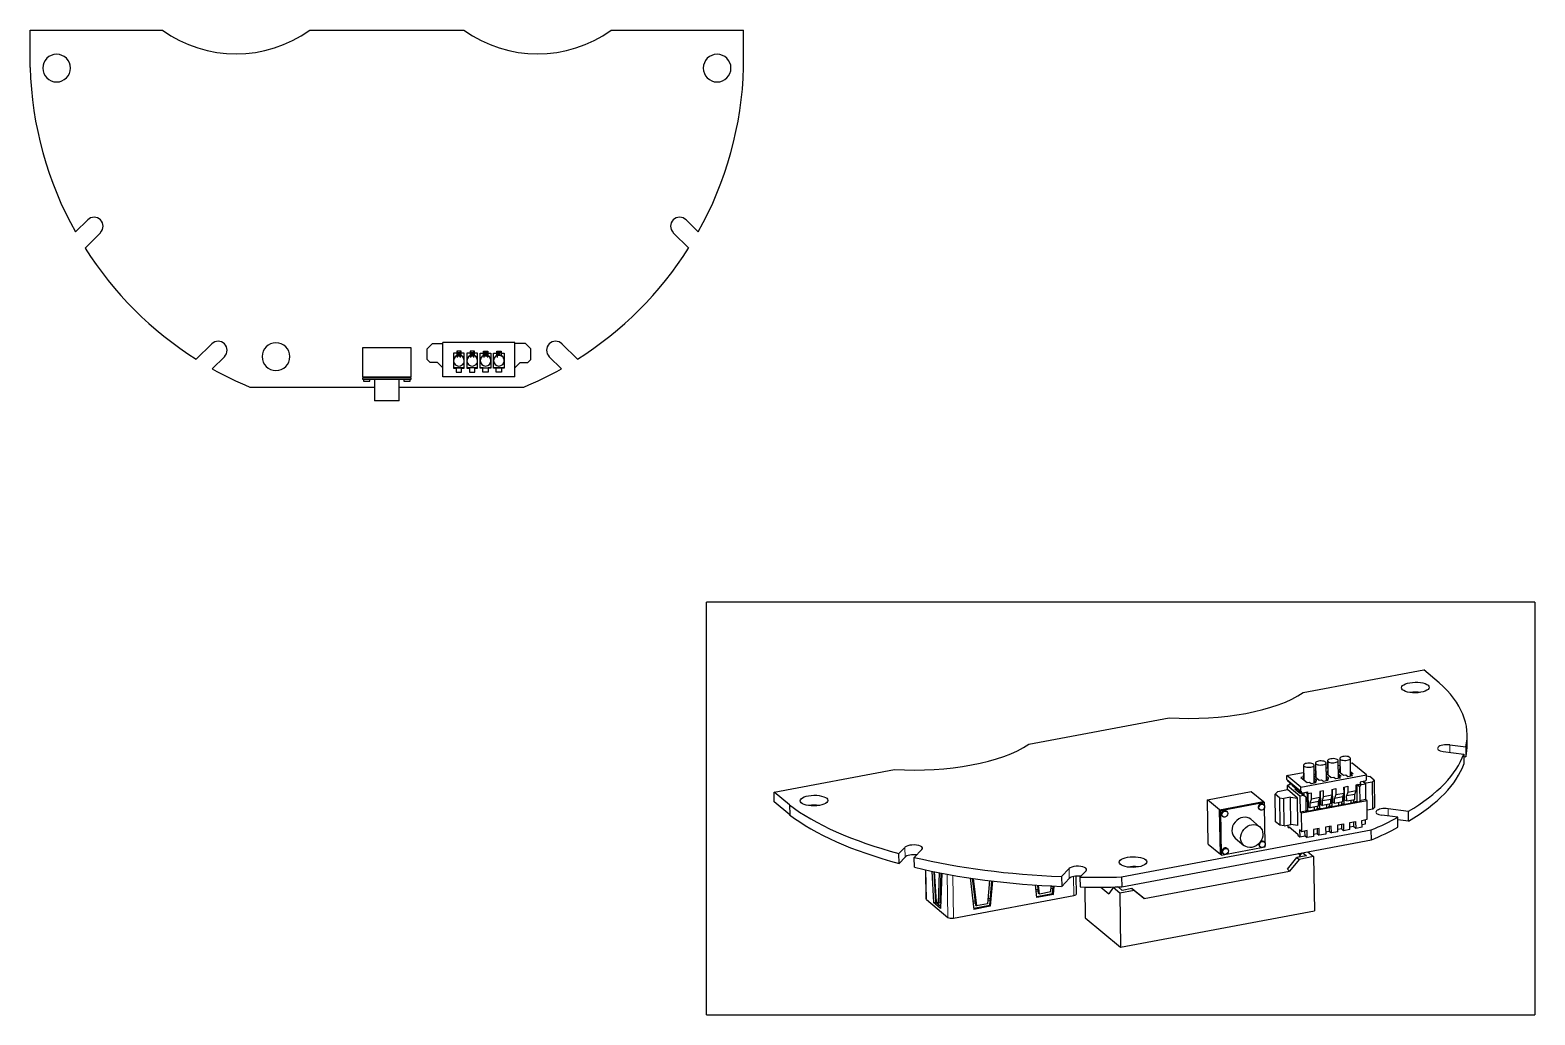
# Model space of a CAD drawing. Header units: millimetres. Extents: x 57 to 372, y 25 to 201.
# Drawn here: x 230.5 to 371.7, y 78.2 to 170.7 of the extents above; entities that cross this region are included whole.
import ezdxf

# ---------------------------------------------------------------- set-up
doc = ezdxf.new("R2010")
doc.units = ezdxf.units.MM
doc.layers.add('8', color=7, linetype='CONTINUOUS', true_color=0xffffff)

msp = doc.modelspace()

# ---------------------------------------------------------------- linework, layer by layer
at = {"layer": '8', "color": 155, "linetype": 'Continuous'}
for p, q in [((230.5, 170.66), (242.93, 170.66)), ((230.5, 167.14), (230.5, 170.66)), ((256.75, 170.66), (271.23, 170.66)), ((285.05, 170.66), (297.48, 170.66)), ((297.48, 167.14), (297.48, 170.66)), ((234.77, 151.71), (235.91, 152.85)), ((292.07, 152.85), (293.21, 151.71)), ((235.67, 150.2), (237.11, 151.64)), ((290.87, 151.64), (292.32, 150.2)), ((268.26, 141.25), (267.76, 140.75)), ((268.26, 141.25), (269.26, 141.25)), ((269.26, 141.34), (269.26, 141.34)), ((269.26, 138.14), (269.26, 141.34)), ((276.01, 141.34), (269.26, 141.34)), ((276.01, 138.14), (276.01, 141.34)), ((277.01, 141.25), (276.01, 141.25)), ((277.01, 141.25), (277.51, 140.75)), ((247.55, 141.21), (246.1, 139.76)), ((248.75, 140), (247.61, 138.86)), ((261.74, 138.11), (261.74, 140.86)), ((261.74, 140.86), (266.24, 140.86)), ((266.24, 140.86), (266.24, 138.11)), ((267.76, 139.75), (267.76, 140.75)), ((270.26, 140.34), (270.26, 138.94)), ((270.56, 140.34), (270.26, 140.34)), ((270.96, 140.54), (270.56, 140.54)), ((270.56, 140.54), (270.56, 140.34)), ((270.56, 140.34), (270.56, 140.12)), ((270.6, 140.54), (270.6, 140.53)), ((270.6, 140.47), (270.6, 140.53)), ((270.6, 140.53), (270.6, 140.53)), ((270.6, 140.47), (270.6, 139.94)), ((270.66, 140.4), (270.6, 140.47)), ((270.7, 140.2), (270.7, 140.17)), ((270.8, 140.2), (270.8, 140.17)), ((270.9, 140.47), (270.83, 140.4)), ((270.9, 140.53), (270.9, 140.54)), ((270.9, 140.53), (270.9, 140.47)), ((270.9, 140.53), (270.9, 140.53)), ((270.9, 139.94), (270.9, 140.47)), ((270.93, 140.13), (270.93, 140.54)), ((270.96, 140.34), (270.96, 140.54)), ((271.26, 140.34), (270.96, 140.34)), ((270.96, 140.12), (270.96, 140.34)), ((271.26, 138.94), (271.26, 140.34)), ((271.81, 140.34), (271.51, 140.34)), ((271.51, 140.34), (271.51, 138.94)), ((271.81, 140.54), (271.81, 140.34)), ((272.21, 140.54), (271.81, 140.54)), ((271.81, 140.34), (271.81, 140.12)), ((271.85, 140.54), (271.85, 140.53)), ((271.85, 140.47), (271.85, 140.53)), ((271.85, 140.53), (271.85, 140.53)), ((271.85, 140.47), (271.85, 139.94)), ((271.91, 140.4), (271.85, 140.47)), ((271.95, 140.2), (271.95, 140.17)), ((272.05, 140.2), (272.05, 140.17)), ((272.15, 140.47), (272.08, 140.4)), ((272.15, 140.53), (272.15, 140.54)), ((272.15, 140.53), (272.15, 140.53)), ((272.15, 140.53), (272.15, 140.47)), ((272.15, 139.94), (272.15, 140.47)), ((272.18, 140.13), (272.18, 140.54)), ((272.21, 140.34), (272.21, 140.54)), ((272.51, 140.34), (272.21, 140.34)), ((272.21, 140.12), (272.21, 140.34)), ((272.51, 138.94), (272.51, 140.34)), ((272.76, 138.94), (272.76, 140.34)), ((272.76, 140.34), (273.06, 140.34)), ((273.06, 140.34), (273.06, 140.54)), ((273.06, 140.54), (273.46, 140.54)), ((273.06, 140.12), (273.06, 140.34)), ((273.1, 140.13), (273.1, 140.54)), ((273.13, 140.53), (273.13, 140.54)), ((273.13, 140.53), (273.13, 140.47)), ((273.13, 140.53), (273.13, 140.53)), ((273.13, 139.94), (273.13, 140.47)), ((273.13, 140.47), (273.19, 140.4)), ((273.23, 140.2), (273.23, 140.17)), ((273.33, 140.2), (273.33, 140.17)), ((273.36, 140.4), (273.43, 140.47)), ((273.43, 140.54), (273.43, 140.53)), ((273.43, 140.47), (273.43, 140.53)), ((273.43, 140.53), (273.43, 140.53)), ((273.43, 140.47), (273.43, 139.94)), ((273.46, 140.54), (273.46, 140.34)), ((273.46, 140.34), (273.46, 140.12)), ((273.46, 140.34), (273.76, 140.34)), ((273.76, 140.34), (273.76, 138.94)), ((274.01, 138.94), (274.01, 140.34)), ((274.01, 140.34), (274.31, 140.34)), ((274.31, 140.34), (274.31, 140.54)), ((274.31, 140.54), (274.71, 140.54)), ((274.31, 140.12), (274.31, 140.34)), ((274.35, 140.13), (274.35, 140.54)), ((274.38, 140.53), (274.38, 140.54)), ((274.38, 140.53), (274.38, 140.53)), ((274.38, 140.53), (274.38, 140.47)), ((274.38, 140.47), (274.44, 140.4)), ((274.38, 139.94), (274.38, 140.47)), ((274.48, 140.2), (274.48, 140.17)), ((274.61, 140.4), (274.68, 140.47)), ((274.68, 140.54), (274.68, 140.53)), ((274.68, 140.47), (274.68, 140.53)), ((274.68, 140.53), (274.68, 140.53)), ((274.71, 140.54), (274.71, 140.34)), ((274.71, 140.34), (275.01, 140.34)), ((274.71, 140.34), (274.71, 140.12)), ((275.01, 140.34), (275.01, 138.94)), ((277.51, 139.75), (277.51, 140.75)), ((280.37, 138.86), (279.23, 140)), ((281.88, 139.76), (280.43, 141.21)), ((267.76, 139.75), (268.06, 139.45)), ((268.76, 139.45), (268.06, 139.45)), ((268.76, 139.45), (269.26, 138.95)), ((270.26, 138.96), (270.54, 138.96)), ((270.54, 138.96), (270.26, 138.96)), ((270.34, 138.95), (270.26, 138.95)), ((270.26, 138.94), (270.51, 138.94)), ((270.34, 138.95), (270.34, 138.96)), ((270.34, 138.96), (271.19, 138.96)), ((271.01, 138.95), (270.51, 138.95)), ((270.51, 138.95), (270.51, 138.94)), ((270.51, 138.94), (270.51, 138.54)), ((270.51, 138.55), (271.01, 138.55)), ((270.51, 138.54), (271.01, 138.54)), ((270.54, 138.96), (270.54, 138.96)), ((270.54, 138.96), (270.54, 138.96)), ((270.99, 138.96), (271.26, 138.96)), ((270.99, 138.96), (270.99, 138.96)), ((270.99, 138.96), (270.99, 138.96)), ((271.26, 138.96), (270.99, 138.96)), ((271.01, 138.94), (271.01, 138.95)), ((271.01, 138.54), (271.01, 138.94)), ((271.01, 138.94), (271.26, 138.94)), ((271.19, 138.96), (271.19, 138.95)), ((271.19, 138.95), (271.26, 138.95)), ((271.51, 138.96), (271.79, 138.96)), ((271.51, 138.96), (271.79, 138.96)), ((271.51, 138.95), (271.59, 138.95)), ((271.51, 138.94), (271.76, 138.94)), ((272.44, 138.96), (271.59, 138.96)), ((271.59, 138.95), (271.59, 138.96)), ((272.26, 138.95), (271.76, 138.95)), ((271.76, 138.95), (271.76, 138.94)), ((271.76, 138.94), (271.76, 138.54)), ((271.76, 138.55), (272.26, 138.55)), ((271.76, 138.54), (272.26, 138.54)), ((271.79, 138.96), (271.79, 138.96)), ((271.79, 138.96), (271.79, 138.96)), ((272.51, 138.96), (272.24, 138.96)), ((272.24, 138.96), (272.51, 138.96)), ((272.24, 138.96), (272.24, 138.96)), ((272.24, 138.96), (272.24, 138.96)), ((272.26, 138.94), (272.26, 138.95)), ((272.26, 138.94), (272.51, 138.94)), ((272.26, 138.54), (272.26, 138.94)), ((272.44, 138.95), (272.44, 138.96)), ((272.51, 138.95), (272.44, 138.95)), ((272.76, 138.96), (273.04, 138.96)), ((273.04, 138.96), (272.76, 138.96)), ((272.76, 138.95), (272.84, 138.95)), ((273.01, 138.94), (272.76, 138.94)), ((272.84, 138.96), (273.69, 138.96)), ((272.84, 138.95), (272.84, 138.96)), ((273.01, 138.95), (273.51, 138.95)), ((273.01, 138.94), (273.01, 138.95)), ((273.01, 138.54), (273.01, 138.94)), ((273.51, 138.55), (273.01, 138.55)), ((273.51, 138.54), (273.01, 138.54)), ((273.04, 138.96), (273.04, 138.96)), ((273.04, 138.96), (273.04, 138.96)), ((273.49, 138.96), (273.49, 138.96)), ((273.49, 138.96), (273.49, 138.96)), ((273.76, 138.96), (273.49, 138.96)), ((273.76, 138.96), (273.49, 138.96)), ((273.51, 138.95), (273.51, 138.94)), ((273.76, 138.94), (273.51, 138.94)), ((273.51, 138.94), (273.51, 138.54)), ((273.69, 138.95), (273.69, 138.96)), ((273.76, 138.95), (273.69, 138.95)), ((274.29, 138.96), (274.01, 138.96)), ((274.01, 138.96), (274.29, 138.96)), ((274.09, 138.95), (274.01, 138.95)), ((274.26, 138.94), (274.01, 138.94)), ((274.94, 138.96), (274.09, 138.96)), ((274.09, 138.96), (274.09, 138.95)), ((274.26, 138.95), (274.76, 138.95)), ((274.26, 138.94), (274.26, 138.95)), ((274.26, 138.54), (274.26, 138.94)), ((274.76, 138.55), (274.26, 138.55)), ((274.76, 138.54), (274.26, 138.54)), ((274.29, 138.96), (274.29, 138.96)), ((274.29, 138.96), (274.29, 138.96)), ((274.74, 138.96), (274.74, 138.96)), ((274.74, 138.96), (275.01, 138.96)), ((274.74, 138.96), (274.74, 138.96)), ((275.01, 138.96), (274.74, 138.96)), ((274.76, 138.95), (274.76, 138.94)), ((275.01, 138.94), (274.76, 138.94)), ((274.76, 138.94), (274.76, 138.54)), ((274.94, 138.95), (274.94, 138.96)), ((274.94, 138.95), (275.01, 138.95)), ((276.51, 139.45), (276.01, 138.95)), ((276.51, 139.45), (277.21, 139.45)), ((277.51, 139.75), (277.21, 139.45)), ((251.12, 137.16), (262.84, 137.16)), ((261.74, 138.11), (266.24, 138.11)), ((261.74, 138.06), (266.24, 138.06)), ((261.74, 137.86), (261.74, 138.06)), ((266.24, 137.86), (261.74, 137.86)), ((261.79, 138.06), (261.79, 138.11)), ((261.8, 137.86), (261.8, 137.71)), ((261.8, 137.71), (262.1, 137.71)), ((262.1, 137.71), (262.4, 137.71)), ((262.4, 137.71), (262.4, 137.86)), ((262.84, 137.86), (262.84, 135.86)), ((265.14, 135.86), (265.14, 137.86)), ((265.14, 137.16), (276.86, 137.16)), ((265.59, 137.86), (265.59, 137.71)), ((265.59, 137.71), (265.89, 137.71)), ((265.89, 137.71), (266.19, 137.71)), ((266.19, 138.06), (266.19, 138.11)), ((266.19, 137.71), (266.19, 137.86)), ((266.24, 138.06), (266.24, 137.86)), ((269.26, 138.11), (269.26, 138.14)), ((276.01, 138.11), (269.26, 138.11)), ((276.01, 138.11), (276.01, 138.14)), ((263.99, 135.86), (262.84, 135.86)), ((265.14, 135.86), (263.99, 135.86)), ((350, 108.48), (361.31, 110.61)), ((362.77, 109.4), (361.31, 110.61)), ((324.24, 103.64), (337.41, 106.12)), ((365.4, 103.62), (365.38, 104.55)), ((363.75, 103.57), (365.26, 103.38)), ((365.26, 103.38), (365.28, 102.46)), ((351.15, 101.87), (351.17, 100.54)), ((352.18, 100.22), (352.15, 101.89)), ((352.29, 102.09), (352.31, 100.76)), ((353.32, 100.43), (353.29, 102.1)), ((353.43, 102.3), (353.45, 100.97)), ((354.45, 100.64), (354.43, 102.31)), ((354.61, 101.87), (354.44, 101.83)), ((355.93, 100.75), (354.61, 101.87)), ((363.15, 102.96), (365.07, 102.71)), ((365.07, 102.71), (365.08, 101.78)), ((365.07, 102.48), (365.28, 102.46)), ((300.34, 99.15), (311.65, 101.27)), ((348.47, 100.71), (349.99, 101)), ((348.47, 100.34), (348.47, 100.71)), ((349.79, 99.6), (348.47, 100.71)), ((349.79, 99.6), (355.93, 100.75)), ((350.03, 100.58), (349.79, 100.53)), ((349.79, 100.53), (350.37, 100.05)), ((350.03, 100.66), (349.98, 100.65)), ((349.98, 100.65), (350.03, 100.61)), ((349.99, 101), (350.03, 100.97)), ((350.02, 101.66), (350.03, 100.33)), ((351.04, 100), (351.02, 101.67)), ((351.02, 101.19), (351.16, 101.22)), ((351.17, 100.79), (351.03, 100.77)), ((351.03, 100.66), (351.51, 100.26)), ((351.28, 100.22), (351.03, 100.42)), ((351.17, 100.88), (351.12, 100.87)), ((351.12, 100.87), (351.17, 100.83)), ((351.51, 100.26), (351.73, 100.3)), ((351.73, 100.3), (351.9, 100.16)), ((352.16, 101.41), (352.27, 101.43)), ((352.17, 100.98), (352.31, 101.01)), ((352.64, 100.47), (352.17, 100.88)), ((352.42, 100.43), (352.17, 100.64)), ((352.19, 100.39), (352.42, 100.43)), ((352.19, 100.39), (352.19, 100.22)), ((352.35, 100.25), (352.19, 100.39)), ((352.26, 101.08), (352.31, 101.09)), ((352.31, 101.04), (352.26, 101.08)), ((352.3, 101.4), (352.27, 101.43)), ((352.87, 100.52), (352.64, 100.47)), ((353.04, 100.38), (352.87, 100.52)), ((353.49, 100.46), (353.04, 100.38)), ((353.44, 101.65), (353.3, 101.62)), ((353.3, 101.19), (353.45, 101.22)), ((353.78, 100.69), (353.31, 101.09)), ((353.31, 100.85), (353.55, 100.65)), ((353.55, 100.65), (353.33, 100.6)), ((353.33, 100.43), (353.33, 100.6)), ((353.33, 100.6), (353.49, 100.46)), ((353.39, 101.3), (353.44, 101.31)), ((353.44, 101.25), (353.39, 101.3)), ((354.01, 100.73), (353.78, 100.69)), ((354.18, 100.59), (354.01, 100.73)), ((354.63, 100.68), (354.18, 100.59)), ((354.45, 101.07), (354.69, 100.86)), ((354.69, 100.86), (354.47, 100.82)), ((354.47, 100.82), (354.63, 100.68)), ((354.47, 100.65), (354.47, 100.82)), ((355.94, 100.38), (355.93, 100.75)), ((355.94, 100.66), (356.24, 100.62)), ((356.66, 100.28), (356.24, 100.62)), ((301.79, 97.94), (300.34, 99.15)), ((300.35, 98.22), (300.34, 99.15)), ((341.03, 98.43), (345.12, 99.2)), ((345.12, 99.2), (346.26, 98.25)), ((347.61, 99.21), (347.37, 98.95)), ((347.78, 98.61), (347.37, 98.95)), ((347.4, 96.37), (347.37, 98.95)), ((347.61, 99.21), (348.52, 99.39)), ((348.77, 99.82), (348.5, 99.77)), ((349.7, 98.76), (348.5, 99.77)), ((348.5, 99.77), (348.5, 99.38)), ((349.48, 98.58), (348.52, 99.39)), ((348.55, 100.2), (349.85, 99.11)), ((348.69, 99.89), (348.88, 99.93)), ((348.77, 99.82), (348.69, 99.89)), ((348.69, 99.81), (348.69, 99.89)), ((349.02, 99.81), (348.93, 99.79)), ((348.93, 99.79), (349.32, 99.46)), ((349.19, 99.57), (348.93, 99.79)), ((349.19, 99.57), (349.26, 99.58)), ((349.4, 99.39), (349.19, 99.57)), ((349.23, 99.44), (349.32, 99.46)), ((349.23, 99.44), (349.66, 99.07)), ((349.26, 99.61), (349.26, 99.51)), ((349.4, 99.39), (349.32, 99.46)), ((349.4, 99.29), (349.4, 99.49)), ((349.61, 99.12), (349.61, 99.31)), ((349.66, 99.07), (349.75, 99.09)), ((349.75, 99.09), (349.94, 98.94)), ((349.75, 99.09), (350.06, 98.83)), ((349.79, 99.23), (349.79, 99.6)), ((349.82, 99.14), (349.82, 99.04)), ((350.25, 98.68), (349.94, 98.94)), ((349.98, 99.08), (350.39, 99.16)), ((350.06, 99.09), (350.07, 98.83)), ((350.39, 98.97), (350.21, 99.12)), ((350.37, 100.05), (350.6, 100.09)), ((350.38, 98.98), (350.4, 97.42)), ((350.39, 99.16), (350.39, 98.97)), ((350.78, 99.04), (350.39, 98.97)), ((350.45, 98.98), (350.47, 97.76)), ((350.6, 100.09), (350.76, 99.95)), ((350.76, 99.95), (351.22, 100.04)), ((350.79, 98.49), (350.78, 99.04)), ((351.05, 100.17), (351.28, 100.22)), ((351.22, 100.04), (351.05, 100.17)), ((351.05, 100.17), (351.05, 100)), ((351.92, 99.26), (351.55, 99.19)), ((351.55, 99.19), (351.56, 98.64)), ((351.59, 99.2), (351.61, 97.97)), ((351.9, 100.16), (352.35, 100.25)), ((351.92, 98.7), (351.92, 99.26)), ((352.69, 99.4), (353.05, 99.47)), ((352.69, 99.4), (352.7, 98.85)), ((352.73, 99.41), (352.74, 98.18)), ((353.06, 98.92), (352.94, 98.56)), ((353.05, 99.47), (353.06, 98.92)), ((353.06, 98.92), (353.84, 99.06)), ((353.72, 98.71), (353.84, 99.06)), ((353.81, 98.98), (353.82, 98.06)), ((353.83, 99.62), (354.19, 99.69)), ((353.84, 99.06), (353.83, 99.62)), ((353.88, 98.4), (353.87, 99.62)), ((354.2, 99.13), (354.08, 98.78)), ((354.86, 98.92), (354.08, 98.78)), ((354.19, 99.69), (354.2, 99.13)), ((354.2, 99.13), (354.97, 99.28)), ((354.86, 98.92), (354.97, 99.28)), ((354.86, 98.46), (354.86, 98.92)), ((354.97, 99.83), (355.35, 99.9)), ((354.97, 99.28), (354.97, 99.83)), ((355.03, 99.84), (355.05, 98.29)), ((355.3, 99.63), (355.04, 99.85)), ((355.3, 99.63), (355.48, 99.85)), ((355.3, 99.63), (355.32, 98.34)), ((355.76, 100.16), (355.35, 100.09)), ((355.35, 100.09), (355.35, 99.9)), ((355.35, 99.96), (355.48, 99.85)), ((355.48, 99.85), (355.84, 99.92)), ((355.84, 99.92), (355.59, 100.13)), ((355.87, 100), (355.81, 99.94)), ((355.84, 99.92), (355.86, 98.44)), ((355.87, 100), (356.51, 100.12)), ((355.89, 98.42), (355.87, 100)), ((356.66, 100.28), (356.51, 100.12)), ((356.54, 97.54), (356.51, 100.12)), ((356.66, 100.28), (356.69, 97.69)), ((301.8, 97.02), (300.35, 98.22)), ((301.79, 97.94), (301.8, 97.02)), ((342.16, 97.48), (341.03, 98.43)), ((341.09, 94.27), (341.03, 98.43)), ((342.16, 97.48), (346.26, 98.25)), ((342.23, 93.33), (342.16, 97.48)), ((342.18, 97.47), (346.28, 98.24)), ((342.25, 93.31), (342.18, 97.47)), ((342.27, 97.4), (342.18, 97.47)), ((346.36, 98.17), (342.27, 97.4)), ((345.85, 97.55), (345.92, 97.5)), ((346.3, 97.96), (346.24, 98.01)), ((346.26, 98.25), (346.26, 98.23)), ((346.28, 98.24), (346.36, 98.17)), ((346.37, 97.86), (346.36, 98.17)), ((346.43, 94.36), (346.37, 97.7)), ((347.78, 98.61), (348.18, 98.55)), ((347.78, 98.61), (347.82, 96.03)), ((348.81, 98.67), (348.18, 98.55)), ((348.21, 95.97), (348.18, 98.55)), ((348.81, 98.67), (349.48, 98.58)), ((348.85, 96.09), (348.81, 98.67)), ((349.51, 96), (349.48, 98.58)), ((350.06, 98.83), (349.7, 98.76)), ((349.7, 98.76), (349.72, 97.29)), ((355.99, 98.34), (349.84, 97.18)), ((350.25, 98.68), (350.06, 98.83)), ((350.25, 98.68), (350.26, 97.39)), ((355.4, 98.27), (350.35, 97.32)), ((350.47, 97.76), (350.67, 97.67)), ((350.67, 98.13), (350.79, 98.49)), ((350.67, 98.13), (351.44, 98.28)), ((350.67, 97.67), (350.67, 98.13)), ((351.45, 97.82), (350.67, 97.67)), ((351.56, 98.64), (350.79, 98.49)), ((351.07, 97.46), (351.07, 97.75)), ((351.25, 97.49), (351.32, 97.59)), ((351.31, 97.79), (351.32, 97.59)), ((351.54, 97.63), (351.32, 97.59)), ((351.4, 97.52), (351.32, 97.59)), ((351.56, 98.64), (351.44, 98.28)), ((351.45, 97.82), (351.44, 98.28)), ((351.53, 98.55), (351.54, 97.63)), ((351.63, 97.56), (351.54, 97.63)), ((351.61, 97.97), (351.81, 97.89)), ((351.81, 98.35), (351.92, 98.7)), ((351.81, 98.35), (352.58, 98.49)), ((351.81, 97.89), (351.81, 98.35)), ((352.59, 98.03), (351.81, 97.89)), ((352.7, 98.85), (351.92, 98.7)), ((352.21, 97.67), (352.21, 97.96)), ((352.39, 97.7), (352.45, 97.8)), ((352.45, 98.01), (352.45, 97.8)), ((352.68, 97.85), (352.45, 97.8)), ((352.45, 97.8), (352.54, 97.73)), ((352.7, 98.85), (352.58, 98.49)), ((352.59, 98.03), (352.58, 98.49)), ((352.67, 98.76), (352.68, 97.85)), ((352.68, 97.85), (352.77, 97.78)), ((352.95, 98.1), (352.74, 98.18)), ((353.72, 98.71), (352.94, 98.56)), ((352.95, 98.1), (352.94, 98.56)), ((352.95, 98.1), (353.72, 98.25)), ((353.35, 97.89), (353.35, 98.18)), ((353.59, 98.02), (353.52, 97.92)), ((353.59, 98.22), (353.59, 98.02)), ((353.59, 98.02), (353.82, 98.06)), ((353.68, 97.95), (353.59, 98.02)), ((353.72, 98.25), (353.72, 98.71)), ((353.9, 97.99), (353.82, 98.06)), ((354.09, 98.31), (353.88, 98.4)), ((354.09, 98.31), (354.08, 98.78)), ((354.09, 98.31), (354.86, 98.46)), ((354.49, 98.1), (354.49, 98.39)), ((354.73, 98.23), (354.66, 98.13)), ((354.73, 98.43), (354.73, 98.23)), ((354.73, 98.23), (355.05, 98.29)), ((354.82, 98.16), (354.73, 98.23)), ((355.05, 98.29), (355.13, 98.22)), ((355.86, 98.44), (355.32, 98.34)), ((355.32, 98.34), (355.4, 98.27)), ((355.99, 98.34), (355.86, 98.44)), ((356.01, 96.59), (355.99, 98.34)), ((356.54, 97.54), (356, 97.44)), ((356.54, 97.54), (356.69, 97.69)), ((359.88, 97.34), (357.97, 97.59)), ((342.33, 93.24), (342.27, 97.4)), ((342.4, 96.9), (342.46, 96.85)), ((342.85, 97.31), (342.78, 97.36)), ((345.91, 95.9), (345.08, 96.59)), ((347.82, 96.03), (347.4, 96.37)), ((348.21, 95.97), (348.85, 96.09)), ((349.51, 96), (348.85, 96.09)), ((349.72, 97.29), (350.26, 97.39)), ((349.84, 97.18), (349.72, 97.29)), ((349.87, 95.43), (349.84, 97.18)), ((350.4, 97.42), (350.26, 97.39)), ((350.26, 97.39), (350.35, 97.32)), ((350.49, 97.35), (350.4, 97.42)), ((353.24, 96.07), (353.78, 96.17)), ((353.24, 95.42), (353.24, 96.07)), ((353.58, 96.13), (353.58, 95.7)), ((353.78, 96.17), (353.79, 95.52)), ((354.37, 96.28), (354.92, 96.38)), ((354.38, 95.63), (354.37, 96.28)), ((354.72, 96.34), (354.72, 95.91)), ((354.92, 96.38), (354.93, 95.74)), ((355.51, 96.49), (356.01, 96.59)), ((355.52, 95.85), (355.51, 96.49)), ((355.82, 96.12), (355.52, 96.06)), ((355.81, 96.55), (355.82, 96.12)), ((358.88, 96.78), (357.37, 96.97)), ((358.89, 95.85), (358.88, 96.78)), ((359.9, 96.42), (358.88, 96.55)), ((359.9, 96.42), (359.88, 97.34)), ((332.95, 91.19), (356.39, 95.59)), ((332.97, 90.26), (356.4, 94.67)), ((343.61, 94.82), (344.44, 94.13)), ((348.21, 95.97), (347.82, 96.03)), ((348.55, 96.04), (348.55, 95.9)), ((348.55, 95.9), (348.68, 95.8)), ((348.68, 95.8), (348.68, 95.88)), ((348.68, 95.88), (349.49, 95.2)), ((348.77, 95.81), (348.68, 95.8)), ((349.49, 95.2), (349.5, 95.1)), ((349.5, 95.1), (349.67, 94.96)), ((349.66, 95.61), (349.67, 94.96)), ((349.87, 95.43), (349.66, 95.61)), ((349.67, 94.96), (350.17, 95.05)), ((350.37, 95.53), (349.87, 95.43)), ((350.17, 95.05), (350.16, 95.49)), ((350.17, 95.05), (350.38, 94.88)), ((350.38, 94.88), (350.37, 95.53)), ((350.97, 94.99), (350.38, 94.88)), ((351.51, 95.74), (350.96, 95.64)), ((350.96, 95.64), (350.97, 94.99)), ((350.97, 95.2), (351.31, 95.27)), ((351.3, 95.7), (351.31, 95.27)), ((351.31, 95.27), (351.51, 95.09)), ((351.51, 95.09), (351.51, 95.74)), ((352.11, 95.21), (351.51, 95.09)), ((352.64, 95.95), (352.1, 95.85)), ((352.1, 95.85), (352.11, 95.21)), ((352.1, 95.42), (352.45, 95.48)), ((352.44, 95.92), (352.45, 95.48)), ((352.45, 95.48), (352.65, 95.31)), ((352.65, 95.31), (352.64, 95.95)), ((353.24, 95.42), (352.65, 95.31)), ((353.58, 95.7), (353.24, 95.63)), ((353.79, 95.52), (353.58, 95.7)), ((354.38, 95.63), (353.79, 95.52)), ((354.72, 95.91), (354.38, 95.85)), ((354.93, 95.74), (354.72, 95.91)), ((355.52, 95.85), (354.93, 95.74)), ((356.4, 94.67), (356.39, 95.59)), ((312.05, 93.38), (312.62, 93.96)), ((312.07, 92.45), (312.05, 93.38)), ((313.49, 93.01), (314.21, 93.76)), ((341.09, 94.27), (342.23, 93.33)), ((342.25, 93.33), (342.23, 93.33)), ((342.25, 93.31), (342.33, 93.24)), ((342.33, 93.24), (342.63, 93.3)), ((342.46, 93.4), (342.52, 93.35)), ((342.8, 93.33), (346.09, 93.95)), ((342.9, 93.81), (342.84, 93.86)), ((345.91, 94.05), (345.97, 94)), ((346.25, 93.98), (346.43, 94.01)), ((346.36, 94.46), (346.3, 94.51)), ((346.43, 94.01), (346.43, 94.19)), ((349.71, 93.23), (349.54, 93.38)), ((349.85, 93.44), (349.58, 93.03)), ((349.98, 93.46), (350.32, 93.17)), ((350.43, 93.54), (350.98, 93.09)), ((312.64, 93.04), (312.07, 92.45)), ((313.51, 92.09), (313.49, 93.01)), ((314.55, 91.85), (314.59, 89.13)), ((328.03, 91.96), (327.31, 91.22)), ((334.33, 92.15), (334.33, 92.11)), ((334.45, 92.14), (334.45, 92.12)), ((348.52, 91.91), (349.41, 93)), ((348.72, 91.74), (348.52, 91.91)), ((349.62, 92.83), (348.72, 91.74)), ((350.32, 93.17), (349.41, 93)), ((349.41, 93), (349.62, 92.83)), ((350.98, 93.09), (349.62, 92.83)), ((350.98, 93.09), (351.07, 88.01)), ((315.13, 91.73), (315.31, 88.78)), ((315.32, 91.69), (315.49, 88.81)), ((315.37, 91.68), (315.54, 88.86)), ((315.82, 91.59), (315.73, 88.7)), ((316, 91.56), (315.91, 88.74)), ((316.07, 91.54), (315.97, 88.23)), ((318.73, 91.09), (319.09, 88.14)), ((318.94, 91.06), (319.25, 88.53)), ((319.02, 91.05), (319.34, 88.46)), ((320.57, 90.84), (320.38, 88.66)), ((320.75, 90.82), (320.55, 88.5)), ((320.84, 90.81), (320.63, 88.43)), ((325.01, 89.25), (324.87, 90.43)), ((325.17, 89.64), (325.08, 90.41)), ((325.25, 89.58), (325.15, 90.41)), ((327.31, 91.22), (327.33, 90.3)), ((327.33, 90.3), (328.04, 91.04)), ((328.71, 89.58), (328.68, 91.25)), ((329.62, 91.76), (329.05, 91.17)), ((329.05, 91.17), (329.07, 90.25)), ((332.95, 91.19), (332.97, 90.26)), ((335.07, 89.17), (348.72, 91.74)), ((314.63, 89.07), (316.66, 87.39)), ((315.51, 89.32), (315.46, 89.31)), ((316, 89.41), (315.93, 89.4)), ((317.19, 87.32), (328.47, 89.44)), ((320.59, 88.99), (320.41, 88.96)), ((320.43, 89.16), (320.61, 89.2)), ((324.92, 90.01), (325.12, 90.05)), ((325.15, 89.85), (324.94, 89.81)), ((326.47, 89.61), (325, 89.33)), ((326.55, 89.54), (325.01, 89.25)), ((325.25, 89.58), (325.17, 89.64)), ((326.3, 89.77), (325.25, 89.58)), ((326.3, 89.77), (326.35, 90.34)), ((326.51, 90.11), (326.33, 90.07)), ((326.34, 90.28), (326.53, 90.31)), ((326.47, 89.61), (326.53, 90.33)), ((326.47, 89.61), (326.55, 89.54)), ((326.55, 89.54), (326.62, 90.33)), ((329.5, 90.24), (329.55, 87.33)), ((331, 90.23), (331.76, 89.6)), ((332.16, 90.18), (331.76, 89.6)), ((332.53, 90.25), (332.16, 90.18)), ((332.78, 89.67), (332.16, 90.18)), ((333.02, 89.92), (332.63, 90.25)), ((334.14, 89.92), (332.78, 89.67)), ((332.78, 89.67), (332.86, 84.59)), ((333.93, 90.09), (333.02, 89.92)), ((333.93, 90.09), (334.86, 89.34)), ((334.14, 89.92), (333.93, 90.09)), ((335.07, 89.17), (334.14, 89.92)), ((334.86, 89.34), (335.07, 89.17)), ((315.31, 88.78), (315.49, 88.81)), ((315.97, 88.23), (315.31, 88.78)), ((315.97, 88.41), (315.49, 88.81)), ((315.73, 88.7), (315.54, 88.86)), ((315.91, 88.74), (315.73, 88.7)), ((319, 88.9), (319.2, 88.94)), ((319.23, 88.74), (319.03, 88.7)), ((320.55, 88.5), (319.08, 88.22)), ((320.63, 88.43), (319.09, 88.14)), ((319.25, 88.53), (319.34, 88.46)), ((320.38, 88.66), (319.34, 88.46)), ((320.63, 88.43), (320.55, 88.5)), ((332.86, 84.59), (351.07, 88.01)), ((329.55, 87.33), (332.86, 84.59))]:
    msp.add_line(p, q, dxfattribs=at)
at = {"layer": '8', "color": 155, "linetype": 'Continuous', "lineweight": 5}
for p, q in [((270.9, 140.53), (270.6, 140.53)), ((270.9, 140.53), (270.6, 140.53)), ((270.83, 140.4), (270.66, 140.4)), ((270.7, 140.2), (270.8, 140.2)), ((270.7, 140.17), (270.8, 140.17)), ((272.15, 140.53), (271.85, 140.53)), ((272.15, 140.53), (271.85, 140.53)), ((272.08, 140.4), (271.91, 140.4)), ((271.95, 140.2), (272.05, 140.2)), ((271.95, 140.17), (272.05, 140.17)), ((273.13, 140.53), (273.43, 140.53)), ((273.13, 140.53), (273.43, 140.53)), ((273.19, 140.4), (273.36, 140.4)), ((273.33, 140.2), (273.23, 140.2)), ((273.33, 140.17), (273.23, 140.17)), ((274.38, 140.53), (274.68, 140.53)), ((274.38, 140.53), (274.68, 140.53)), ((274.44, 140.4), (274.61, 140.4)), ((274.58, 140.2), (274.48, 140.2)), ((363.76, 102.88), (363.75, 103.57)), ((351.22, 100.5), (351.2, 101.79)), ((352.34, 102.01), (352.35, 100.72)), ((353.48, 102.22), (353.49, 100.93)), ((349.79, 99.23), (348.47, 100.34)), ((350.08, 100.29), (350.06, 101.58)), ((357.98, 96.89), (357.97, 97.59)), ((312.64, 93.04), (312.62, 93.96)), ((314.58, 91.85), (314.63, 89.07)), ((328.04, 91.04), (328.03, 91.96)), ((316.66, 87.39), (316.59, 91.44)), ((317.12, 91.35), (317.19, 87.32)), ((328.47, 89.44), (328.45, 91.22))]:
    msp.add_line(p, q, dxfattribs=at)
at = {"layer": '8', "color": 8, "linetype": 'Continuous'}
for p, q in [((293.99, 78.24), (293.99, 116.96)), ((371.75, 116.96), (293.99, 116.96)), ((371.75, 116.96), (371.75, 78.24)), ((293.99, 78.24), (371.75, 78.24))]:
    msp.add_line(p, q, dxfattribs=at)
at = {"layer": '8', "color": 155, "linetype": 'Continuous', "extrusion": (0, 0, -1)}
for centre in [(-232.99, 167.09), (-294.99, 167.09), (-253.58, 140.01)]:
    msp.add_circle(centre, 1.3, dxfattribs=at)
at = {"layer": '8', "color": 155, "linetype": 'Continuous'}
for centre, radius, start, end in [((249.84, 180.22), 11.8, 234.1411, 305.8589), ((278.14, 180.22), 11.8, 234.1411, 305.8589), ((263.99, 168.09), 33.5, 181.6133, 209.2724), ((263.99, 168.09), 33.5, 330.7276, 358.3867), ((236.51, 152.25), 0.85, 315, 135), ((291.47, 152.25), 0.85, 45, 225), ((263.99, 168.09), 33.5, 212.2723, 237.7277), ((263.99, 168.09), 33.5, 302.2723, 327.7277), ((248.15, 140.61), 0.85, 315, 135), ((279.83, 140.61), 0.85, 45, 225), ((263.99, 168.09), 33.5, 240.7276, 247.4064), ((263.99, 168.09), 33.5, 292.5936, 299.2724)]:
    msp.add_arc(centre, radius, start, end, dxfattribs=at)
for centre, major_axis, ratio, start_param, end_param in [((270.76, 139.63), (-0.5, 0), 0.999984, 3.141593, 6.283185), ((270.76, 139.66), (-0.5, 0), 0.999984, 5.123906, 6.283185), ((270.76, 139.66), (-0.5, 0), 0.999984, 5.048688, 5.123906), ((270.76, 139.66), (-0.5, 0), 0.999984, 4.300872, 4.439), ((270.76, 139.66), (-0.5, 0), 0.999984, 3.141593, 4.300872), ((272.01, 139.63), (-0.5, 0), 0.999984, 3.141593, 6.283185), ((272.01, 139.66), (-0.5, 0), 0.999984, 5.123906, 6.283185), ((272.01, 139.66), (-0.5, 0), 0.999984, 5.048688, 5.123906), ((272.01, 139.66), (-0.5, 0), 0.999984, 4.300872, 4.439), ((272.01, 139.66), (-0.5, 0), 0.999984, 3.141593, 4.300872), ((273.26, 139.63), (0.5, 0), 0.999984, 0, 3.141593), ((273.26, 139.66), (0.5, 0), 0.999984, 1.982313, 3.141593), ((273.26, 139.66), (0.5, 0), 0.999984, 1.844185, 1.982313), ((273.26, 139.66), (0.5, 0), 0.999984, 1.159279, 1.234498), ((273.26, 139.66), (0.5, 0), 0.999984, 0, 1.159279), ((274.51, 139.63), (0.5, 0), 0.999984, 0, 3.141593), ((274.51, 139.66), (0.5, 0), 0.999984, 1.982313, 3.141593), ((274.51, 139.66), (0.5, 0), 0.999984, 1.844185, 1.982313), ((274.51, 139.66), (0.5, 0), 0.999984, 1.159279, 1.234498), ((274.51, 139.66), (0.5, 0), 0.999984, 0, 1.159279), ((270.76, 139.63), (-0.5, 0), 0.999984, 0, 3.141593), ((272.01, 139.63), (-0.5, 0), 0.999984, 0, 3.141593), ((273.26, 139.63), (0.5, 0), 0.999984, 3.141593, 6.283185), ((274.51, 139.63), (0.5, 0), 0.999984, 3.141593, 6.283185), ((331.89, 104), (-33.5, -0.55), 0.383012, 3.050559, 3.533301), ((339.75, 110.58), (-11.8, -0.19), 0.383012, 1.364808, 2.616519), ((360.54, 108.03), (1.3, 0.02), 0.383012, 1.187888, 1.953553), ((313.99, 105.74), (-11.8, -0.19), 0.383012, 1.364808, 2.616519), ((363.45, 103.27), (-0.85, -0.014), 0.383012, 4.346858, 7.48845), ((331.9, 103.07), (-33.5, -0.55), 0.383012, 3.050559, 3.141594), ((350.52, 101.67), (0.5, 0.007), 0.387739, 0.420823, 3.562416), ((350.52, 101.67), (0.5, 0.007), 0.387739, 3.562416, 6.704009), ((351.65, 101.88), (0.5, 0.007), 0.387739, 0.420823, 3.562416), ((351.65, 101.88), (0.5, 0.007), 0.387739, 3.562416, 6.704009), ((352.79, 102.09), (-0.5, -0.007), 0.387739, 3.562416, 6.704009), ((352.79, 102.09), (-0.5, -0.007), 0.387739, 0.420823, 3.562416), ((353.93, 102.31), (-0.5, -0.007), 0.387739, 3.562416, 6.704009), ((353.93, 102.31), (-0.5, -0.007), 0.387739, 0.420823, 3.562416), ((331.89, 104), (-33.5, -0.55), 0.383012, 2.553922, 2.998201), ((331.9, 103.07), (-33.5, -0.55), 0.383012, 2.553922, 2.998201), ((355.76, 100.35), (-0.129, -0.153), 0.841347, 0.800032, 2.370828), ((349.98, 99.26), (0.129, 0.153), 0.841347, 2.370828, 3.941625), ((331.89, 104), (-33.5, -0.55), 0.383012, 0.448025, 0.930767), ((304.09, 97.42), (1.3, 0.02), 0.383012, 1.187888, 1.953553), ((346.05, 97.78), (-0.192, -0.231), 0.84351, 3.935493, 6.283146), ((346.05, 97.78), (-0.192, -0.231), 0.84351, 3.141653, 3.935493), ((357.67, 97.28), (-0.85, -0.014), 0.383012, 4.346858, 7.48845), ((331.9, 103.07), (-33.5, -0.55), 0.383012, 0.448025, 0.930767), ((342.59, 97.13), (-0.192, -0.231), 0.84351, 3.935493, 6.283146), ((342.59, 97.13), (-0.192, -0.231), 0.84351, 3.141653, 3.935493), ((344.35, 95.71), (0.734, 0.885), 0.84351, 0.000059, 3.141554), ((331.89, 104), (-33.5, -0.55), 0.383012, 2.384995, 2.501564), ((331.9, 103.07), (-33.5, -0.55), 0.383012, 2.384995, 2.501564), ((313.42, 93.86), (-0.85, -0.014), 0.383012, 2.776061, 5.917654), ((313.43, 92.94), (0.85, 0.014), 0.383012, 1.219452, 2.776061), ((342.65, 93.63), (-0.192, -0.231), 0.84351, 3.935493, 6.283146), ((342.65, 93.63), (-0.192, -0.231), 0.84351, 3.141653, 3.935493), ((346.1, 94.28), (-0.192, -0.231), 0.84351, 5.203716, 6.283146), ((346.1, 94.28), (-0.192, -0.231), 0.84351, 3.935493, 4.253384), ((346.1, 94.28), (-0.192, -0.231), 0.84351, 3.141653, 3.935493), ((331.89, 104), (-33.5, -0.55), 0.383012, 0.983126, 1.427405), ((331.9, 103.07), (-33.5, -0.55), 0.383012, 0.983126, 1.427405), ((328.82, 91.86), (-0.85, -0.014), 0.383012, 2.776061, 5.917654), ((334.03, 91.66), (1.3, 0.02), 0.383012, 1.187888, 1.953553), ((328.84, 90.94), (0.85, 0.014), 0.383012, 1.219452, 2.776061), ((331.89, 104), (-33.5, -0.55), 0.383012, 1.479763, 1.596331), ((314.99, 89.14), (-0.4, -0.007), 0.383012, 6.283185, 6.703052), ((328.31, 89.58), (-0.4, -0.007), 0.383012, 1.990663, 3.141589), ((331.9, 103.07), (-33.5, -0.55), 0.383012, 1.479763, 1.596331), ((317.02, 87.46), (0.4, 0.007), 0.383012, 3.56146, 5.132256)]:
    msp.add_ellipse(centre, major_axis=major_axis, ratio=ratio, start_param=start_param, end_param=end_param, dxfattribs=at)
at = {"layer": '8', "color": 155, "linetype": 'Continuous', "extrusion": (0, 0, -1)}
for centre, start_param, end_param in [((270.65, 140.21), 0.264745, 1.579732), ((270.65, 140.18), 1.579732, 2.960837), ((270.85, 140.21), 4.703453, 6.018441), ((270.85, 140.18), 3.322348, 4.703453), ((271.9, 140.21), 0.264787, 1.579775), ((271.9, 140.18), 1.579775, 2.960879), ((272.1, 140.21), 4.703411, 6.018399), ((272.1, 140.18), 3.322306, 4.703411), ((273.18, 140.21), 0.264787, 1.579775), ((273.18, 140.18), 1.579775, 2.960879), ((273.38, 140.21), 4.703411, 6.018399), ((273.38, 140.18), 3.322306, 4.703411), ((274.43, 140.21), 0.264745, 1.579732), ((274.63, 140.21), 4.703453, 6.018441)]:
    msp.add_ellipse(centre, major_axis=(0, 0.2), ratio=0.24999, start_param=start_param, end_param=end_param, dxfattribs=at)
at = {"layer": '8', "color": 155, "linetype": 'Continuous'}
for centre, major_axis, ratio in [((360.52, 108.96), (1.3, 0.02), 0.383012), ((304.08, 98.35), (1.3, 0.02), 0.383012), ((346.11, 97.73), (-0.192, -0.231), 0.84351), ((342.65, 97.08), (-0.192, -0.231), 0.84351), ((345.17, 95.02), (-0.734, -0.885), 0.84351), ((342.71, 93.58), (-0.192, -0.231), 0.84351), ((346.17, 94.23), (-0.192, -0.231), 0.84351), ((334.02, 92.58), (1.3, 0.02), 0.383012)]:
    msp.add_ellipse(centre, major_axis=major_axis, ratio=ratio, dxfattribs=at)
msp.add_open_spline([(348.47, 100.34), (348.47, 100.34), (348.47, 100.32), (348.48, 100.3), (348.49, 100.28), (348.5, 100.26), (348.51, 100.24), (348.52, 100.24)], degree=3, knots=[0, 0, 0, 0, 0.210415, 0.420831, 0.631246, 0.841661, 1, 1, 1, 1], dxfattribs=at)

doc.saveas('drawing.dxf')
